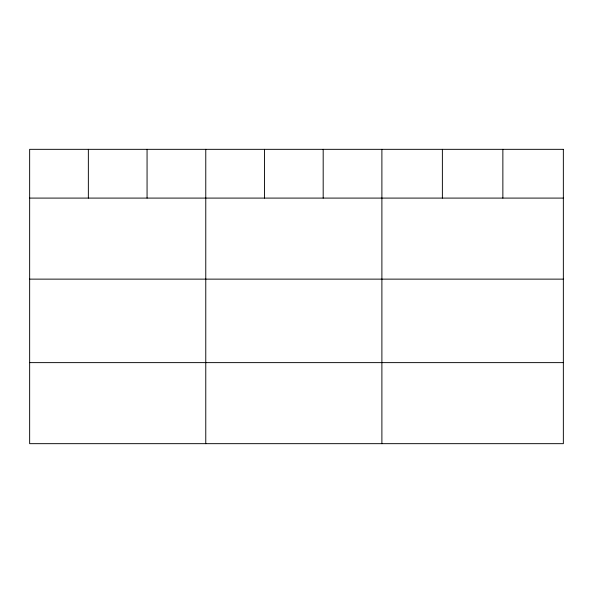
<?xml version="1.0" encoding="UTF-8"?>
<svg xmlns="http://www.w3.org/2000/svg" width="593" height="593" viewBox="0 0 593 593"><rect width="100%" height="100%" fill="white"/><g stroke="black" fill="none" stroke-linecap="round" stroke-linejoin="round"><path stroke-width="0.89" d="M29.65 198.092L563.35 198.092M29.65 279.133L563.35 279.133M29.65 362.627L563.35 362.627M502.864 149.332L502.864 198.092M442.378 149.332L442.378 198.092M381.892 149.332L381.892 443.668M323.185 149.332L323.185 198.092M264.478 149.332L264.478 198.092M205.771 149.332L205.771 443.668M147.064 149.332L147.064 198.092M88.357 149.332L88.357 198.092M563.35 149.332L29.65 149.332L29.65 443.668L563.35 443.668L563.35 149.332"/></g></svg>
